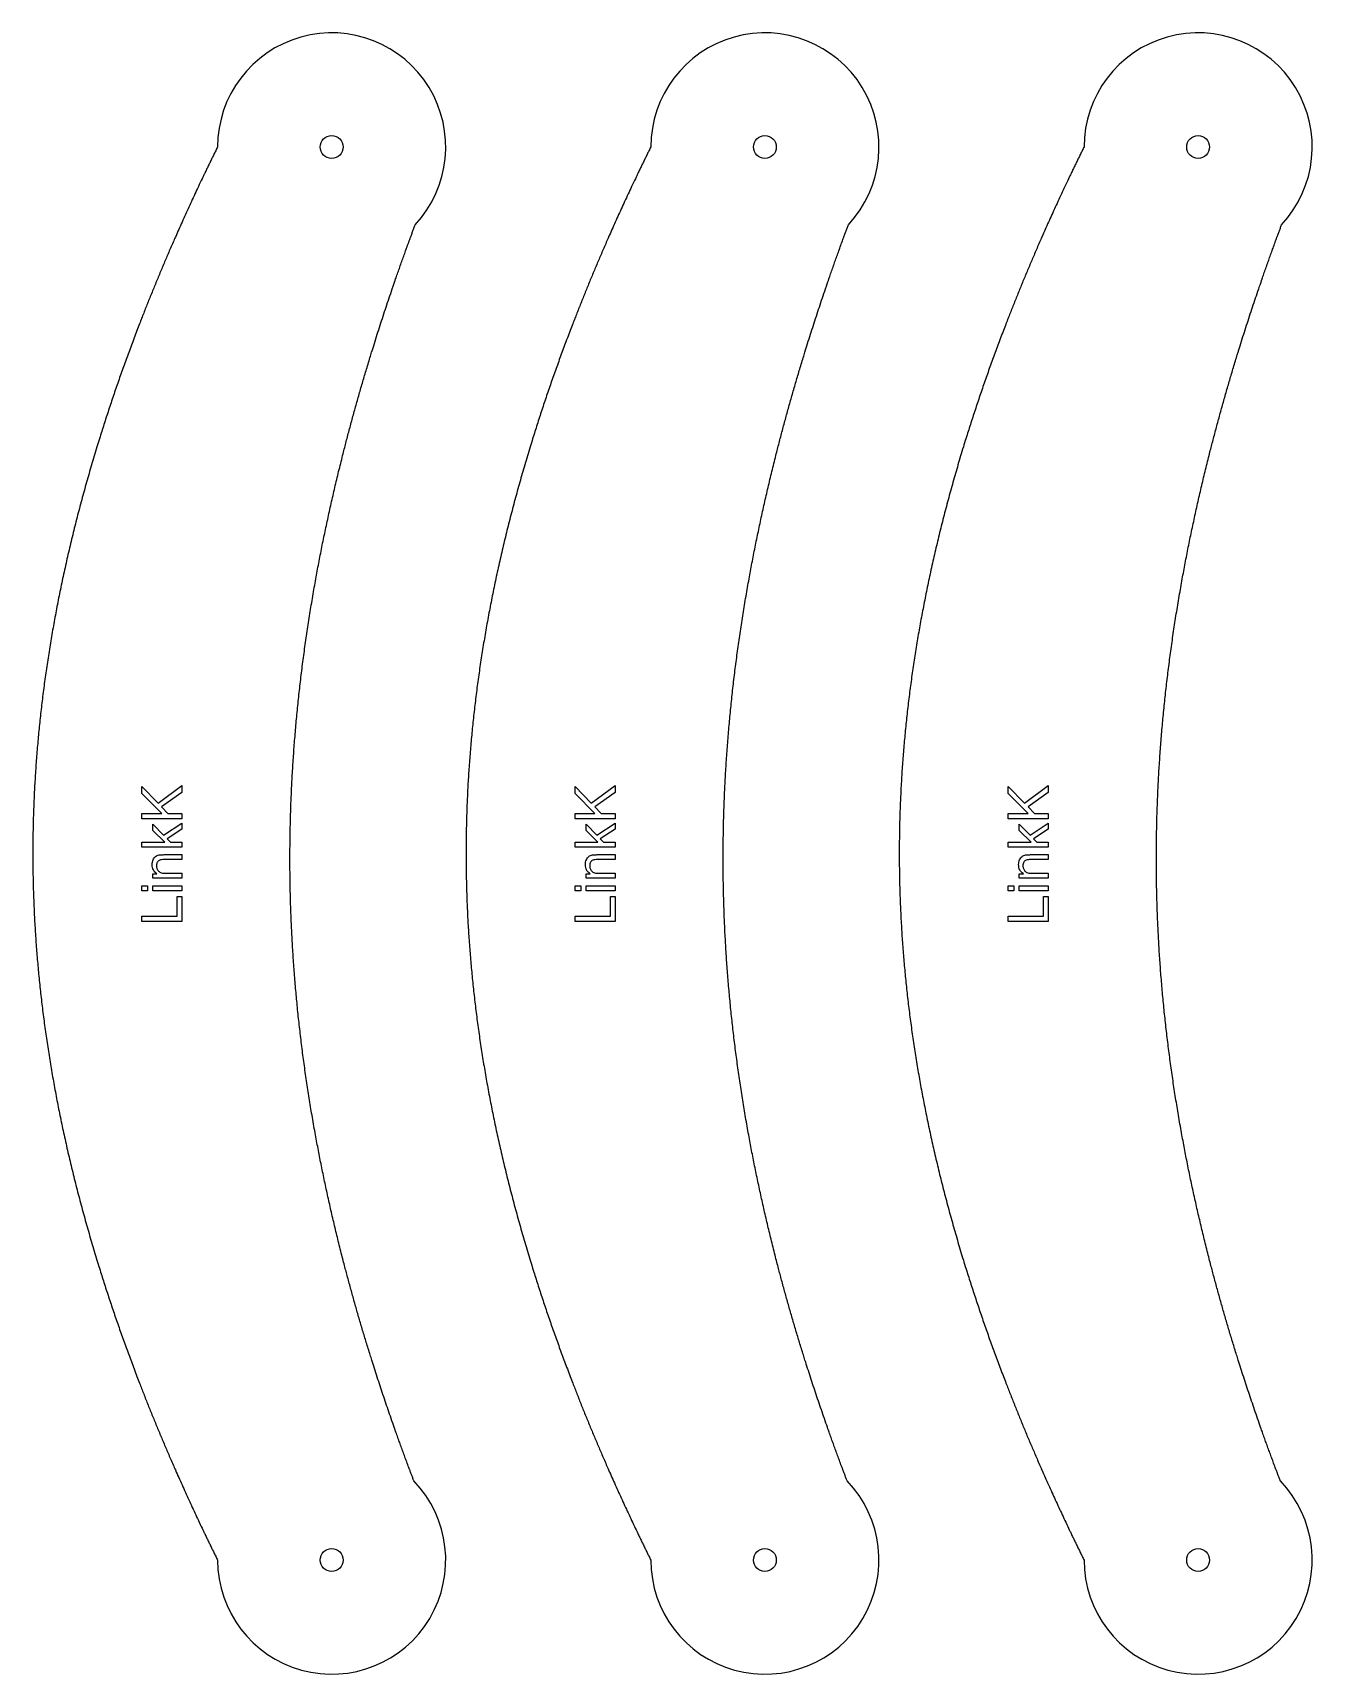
# Model space of a CAD drawing. Header units: millimetres. Extents: x 19 to 1179, y 19 to 1134.
# Drawn here: x 674 to 1179, y 19 to 666 of the extents above; entities that cross this region are included whole.
import ezdxf

# ---------------------------------------------------------------- set-up
doc = ezdxf.new("R2010")
doc.units = ezdxf.units.MM
doc.layers.add('cut', color=5, linetype='Continuous', true_color=0x0000ff)
doc.layers.add('line engraving', color=1, linetype='Continuous', true_color=0xff0000)

msp = doc.modelspace()

# ---------------------------------------------------------------- linework, layer by layer
at = {"layer": 'cut', "color": 5, "true_color": 0x0000ff}
for centre in [(791.98, 621.1), (962.86, 621.1), (1133.74, 621.1), (791.98, 64), (962.86, 64), (1133.74, 64)]:
    msp.add_circle(centre, 4.5, dxfattribs=at)
for centre, start, end in [((791.98, 621.1), -42.93898, 180), ((962.86, 621.1), -42.93898, 180), ((1133.74, 621.1), -42.93898, 180), ((791.98, 64), -180, 43.88874), ((962.86, 64), -180, 43.88874), ((1133.74, 64), -180, 43.88874)]:
    msp.add_arc(centre, 45, start, end, dxfattribs=at)
for points in [[(746.98, 621.1), (741.46, 609.96), (730.88, 587.68), (716.47, 554.25), (700.2, 509.68), (685.11, 453.97), (675.72, 398.26), (672.5, 342.55), (675.72, 286.84), (685.11, 231.13), (700.2, 175.42), (716.47, 130.86), (730.88, 97.43), (741.46, 75.15), (746.98, 64)], [(917.86, 621.1), (912.33, 609.96), (901.76, 587.68), (887.35, 554.25), (871.08, 509.68), (855.98, 453.97), (846.6, 398.26), (843.38, 342.55), (846.6, 286.84), (855.98, 231.13), (871.08, 175.42), (887.35, 130.86), (901.76, 97.43), (912.33, 75.15), (917.86, 64)], [(1088.74, 621.1), (1083.21, 609.96), (1072.64, 587.68), (1058.23, 554.25), (1041.96, 509.68), (1026.86, 453.97), (1017.47, 398.26), (1014.26, 342.55), (1017.47, 286.84), (1026.86, 231.13), (1041.96, 175.42), (1058.23, 130.86), (1072.64, 97.43), (1083.21, 75.15), (1088.74, 64)]]:
    msp.add_open_spline(points, degree=5, dxfattribs=at)
for points in [[(824.41, 95.2), (822.59, 99.98), (816.69, 115.78), (807.4, 142.63), (796.04, 180.56), (784.75, 229.64), (776.86, 285.12), (774.18, 340.75), (776.92, 396.54), (784.85, 452.48), (796.2, 502.45), (807.63, 541.29), (817.01, 568.92), (823.01, 585.31), (824.93, 590.45)], [(995.29, 95.2), (993.47, 99.98), (987.57, 115.78), (978.27, 142.63), (966.92, 180.56), (955.63, 229.64), (947.73, 285.12), (945.05, 340.75), (947.79, 396.54), (955.73, 452.48), (967.08, 502.45), (978.51, 541.29), (987.89, 568.92), (993.88, 585.31), (995.8, 590.45)], [(1166.17, 95.2), (1164.34, 99.98), (1158.44, 115.78), (1149.15, 142.63), (1137.79, 180.56), (1126.51, 229.64), (1118.61, 285.12), (1115.93, 340.75), (1118.67, 396.54), (1126.61, 452.48), (1137.95, 502.45), (1149.38, 541.29), (1158.76, 568.92), (1164.76, 585.31), (1166.68, 590.45)]]:
    msp.add_open_spline(points, degree=5, knots=[-0.9433543, -0.9433543, -0.9433543, -0.9433543, -0.9433543, -0.9433543, -0.9, -0.8, -0.7, -0.6, -0.5, -0.4, -0.3, -0.2, -0.1, -0.0544049, -0.0544049, -0.0544049, -0.0544049, -0.0544049, -0.0544049], dxfattribs=at)
at = {"layer": 'line engraving', "color": 1, "true_color": 0xff0000}
for points in [[(732.91, 356.27), (717.11, 356.27), (717.11, 358.36), (724.94, 358.36), (717.11, 366.2), (717.11, 369.03), (723.51, 362.41), (732.91, 369.33), (732.91, 366.57), (724.91, 360.94), (727.43, 358.36), (732.91, 358.36), (732.91, 356.27)], [(903.78, 356.27), (887.98, 356.27), (887.98, 358.36), (895.82, 358.36), (887.98, 366.2), (887.98, 369.03), (894.38, 362.41), (903.78, 369.33), (903.78, 366.57), (895.79, 360.94), (898.31, 358.36), (903.78, 358.36), (903.78, 356.27)], [(1074.66, 356.27), (1058.86, 356.27), (1058.86, 358.36), (1066.69, 358.36), (1058.86, 366.2), (1058.86, 369.03), (1065.26, 362.41), (1074.66, 369.33), (1074.66, 366.57), (1066.66, 360.94), (1069.18, 358.36), (1074.66, 358.36), (1074.66, 356.27)], [(732.91, 345.08), (717.11, 345.08), (717.11, 347.02), (726.12, 347.02), (721.46, 351.61), (721.46, 354.12), (725.71, 349.75), (732.91, 354.56), (732.91, 352.17), (727.05, 348.39), (728.37, 347.02), (732.91, 347.02), (732.91, 345.08)], [(903.78, 345.08), (887.98, 345.08), (887.98, 347.02), (896.99, 347.02), (892.34, 351.61), (892.34, 354.12), (896.58, 349.75), (903.78, 354.56), (903.78, 352.17), (897.93, 348.39), (899.24, 347.02), (903.78, 347.02), (903.78, 345.08)], [(1074.66, 345.08), (1058.86, 345.08), (1058.86, 347.02), (1067.87, 347.02), (1063.21, 351.61), (1063.21, 354.12), (1067.46, 349.75), (1074.66, 354.56), (1074.66, 352.17), (1068.81, 348.39), (1070.12, 347.02), (1074.66, 347.02), (1074.66, 345.08)], [(732.91, 332.8), (721.46, 332.8), (721.46, 334.54), (723.09, 334.54), (722.65, 334.88), (722.26, 335.24), (721.94, 335.65), (721.67, 336.08), (721.47, 336.56), (721.32, 337.06), (721.23, 337.61), (721.2, 338.18), (721.23, 338.69), (721.3, 339.18), (721.41, 339.64), (721.57, 340.09), (721.77, 340.49), (722, 340.84), (722.26, 341.14), (722.55, 341.38), (722.87, 341.58), (723.21, 341.75), (723.58, 341.89), (723.98, 341.99), (724.13, 342.01), (724.3, 342.04), (724.5, 342.05), (724.72, 342.07), (724.97, 342.08), (725.25, 342.09), (725.54, 342.09), (725.87, 342.1), (732.91, 342.1), (732.91, 340.16), (725.94, 340.16), (725.39, 340.14), (724.91, 340.1), (724.5, 340.03), (724.17, 339.93), (723.89, 339.8), (723.64, 339.62), (723.42, 339.39), (723.23, 339.13), (723.08, 338.83), (722.97, 338.5), (722.91, 338.15), (722.88, 337.77), (722.9, 337.47), (722.93, 337.18), (722.99, 336.89), (723.08, 336.62), (723.19, 336.36), (723.33, 336.11), (723.49, 335.87), (723.67, 335.64), (723.89, 335.43), (724.15, 335.24), (724.46, 335.09), (724.81, 334.96), (725.21, 334.86), (725.64, 334.79), (726.13, 334.75), (726.66, 334.74), (732.91, 334.74), (732.91, 332.8)], [(903.78, 332.8), (892.34, 332.8), (892.34, 334.54), (893.96, 334.54), (893.52, 334.88), (893.14, 335.24), (892.82, 335.65), (892.55, 336.08), (892.34, 336.56), (892.2, 337.06), (892.11, 337.61), (892.08, 338.18), (892.1, 338.69), (892.17, 339.18), (892.29, 339.64), (892.45, 340.09), (892.65, 340.49), (892.88, 340.84), (893.14, 341.14), (893.43, 341.38), (893.74, 341.58), (894.09, 341.75), (894.46, 341.89), (894.86, 341.99), (895.01, 342.01), (895.18, 342.04), (895.38, 342.05), (895.6, 342.07), (895.85, 342.08), (896.12, 342.09), (896.42, 342.09), (896.74, 342.1), (903.78, 342.1), (903.78, 340.16), (896.82, 340.16), (896.26, 340.14), (895.78, 340.1), (895.38, 340.03), (895.05, 339.93), (894.77, 339.8), (894.52, 339.62), (894.3, 339.39), (894.11, 339.13), (893.96, 338.83), (893.85, 338.5), (893.78, 338.15), (893.76, 337.77), (893.77, 337.47), (893.81, 337.18), (893.87, 336.89), (893.96, 336.62), (894.07, 336.36), (894.2, 336.11), (894.36, 335.87), (894.55, 335.64), (894.77, 335.43), (895.03, 335.24), (895.33, 335.09), (895.69, 334.96), (896.08, 334.86), (896.52, 334.79), (897, 334.75), (897.53, 334.74), (903.78, 334.74), (903.78, 332.8)], [(1074.66, 332.8), (1063.21, 332.8), (1063.21, 334.54), (1064.84, 334.54), (1064.4, 334.88), (1064.02, 335.24), (1063.69, 335.65), (1063.43, 336.08), (1063.22, 336.56), (1063.07, 337.06), (1062.98, 337.61), (1062.95, 338.18), (1062.98, 338.69), (1063.05, 339.18), (1063.16, 339.64), (1063.33, 340.09), (1063.53, 340.49), (1063.76, 340.84), (1064.01, 341.14), (1064.3, 341.38), (1064.62, 341.58), (1064.96, 341.75), (1065.33, 341.89), (1065.74, 341.99), (1065.88, 342.01), (1066.05, 342.04), (1066.25, 342.05), (1066.48, 342.07), (1066.72, 342.08), (1067, 342.09), (1067.3, 342.09), (1067.62, 342.1), (1074.66, 342.1), (1074.66, 340.16), (1067.7, 340.16), (1067.14, 340.14), (1066.66, 340.1), (1066.25, 340.03), (1065.92, 339.93), (1065.64, 339.8), (1065.4, 339.62), (1065.18, 339.39), (1064.99, 339.13), (1064.83, 338.83), (1064.72, 338.5), (1064.66, 338.15), (1064.64, 337.77), (1064.65, 337.47), (1064.69, 337.18), (1064.75, 336.89), (1064.83, 336.62), (1064.94, 336.36), (1065.08, 336.11), (1065.24, 335.87), (1065.42, 335.64), (1065.64, 335.43), (1065.9, 335.24), (1066.21, 335.09), (1066.56, 334.96), (1066.96, 334.86), (1067.4, 334.79), (1067.88, 334.75), (1068.41, 334.74), (1074.66, 334.74), (1074.66, 332.8)], [(719.34, 327.9), (717.11, 327.9), (717.11, 329.84), (719.34, 329.84), (719.34, 327.9)], [(732.91, 315.78), (717.11, 315.78), (717.11, 317.87), (731.04, 317.87), (731.04, 325.65), (732.91, 325.65), (732.91, 315.78)], [(732.91, 327.9), (721.46, 327.9), (721.46, 329.84), (732.91, 329.84), (732.91, 327.9)], [(890.21, 327.9), (887.98, 327.9), (887.98, 329.84), (890.21, 329.84), (890.21, 327.9)], [(903.78, 315.78), (887.98, 315.78), (887.98, 317.87), (901.92, 317.87), (901.92, 325.65), (903.78, 325.65), (903.78, 315.78)], [(903.78, 327.9), (892.34, 327.9), (892.34, 329.84), (903.78, 329.84), (903.78, 327.9)], [(1061.09, 327.9), (1058.86, 327.9), (1058.86, 329.84), (1061.09, 329.84), (1061.09, 327.9)], [(1074.66, 315.78), (1058.86, 315.78), (1058.86, 317.87), (1072.79, 317.87), (1072.79, 325.65), (1074.66, 325.65), (1074.66, 315.78)], [(1074.66, 327.9), (1063.21, 327.9), (1063.21, 329.84), (1074.66, 329.84), (1074.66, 327.9)]]:
    msp.add_lwpolyline(points, dxfattribs=at)

doc.saveas('drawing.dxf')
